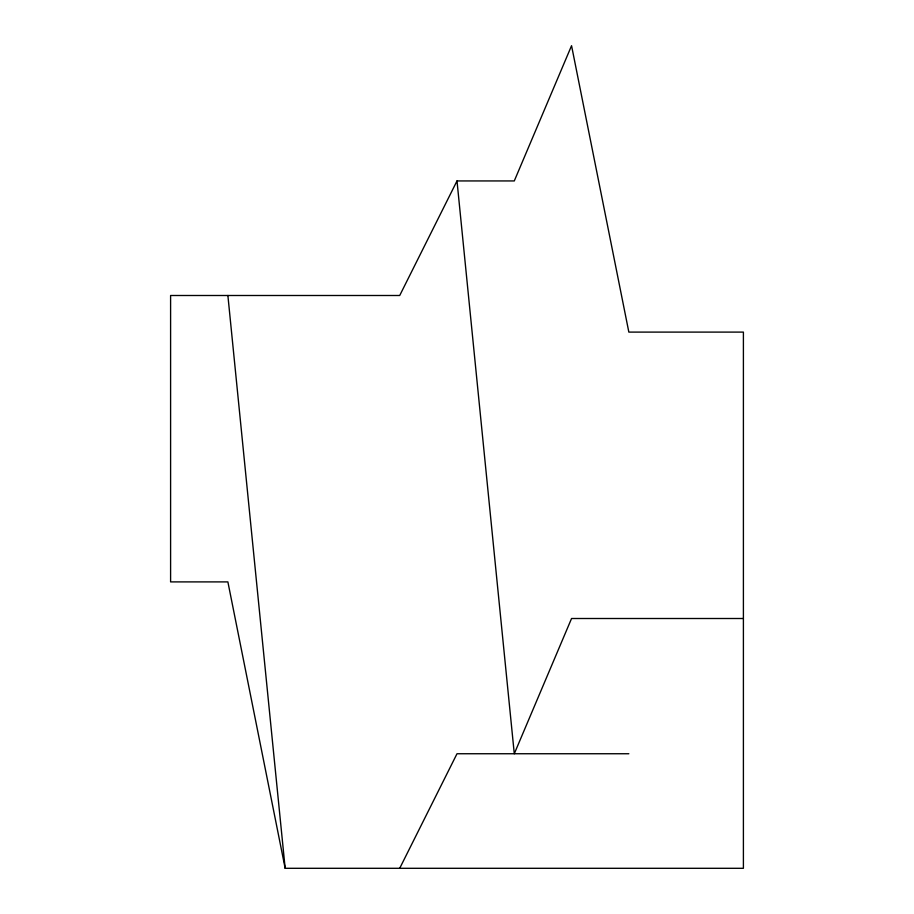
<?xml version="1.0" encoding="UTF-8"?>
<svg xmlns="http://www.w3.org/2000/svg" width="914" height="914" viewBox="0 0 914 914"><rect width="100%" height="100%" fill="white"/><g stroke="black" fill="none" stroke-linecap="round" stroke-linejoin="round"><path stroke-width="1.37" d="M457 180.938L399.715 295.496L170.598 295.496L170.598 581.898L227.883 581.898L285.157 868.3L743.402 868.3L743.402 332.102L628.843 332.102L571.558 45.7L514.285 180.938L457 180.938L514.285 753.742L571.558 618.504L743.402 618.504M399.715 868.3L457 753.742L628.843 753.742M227.883 295.496L285.157 868.3"/></g></svg>
